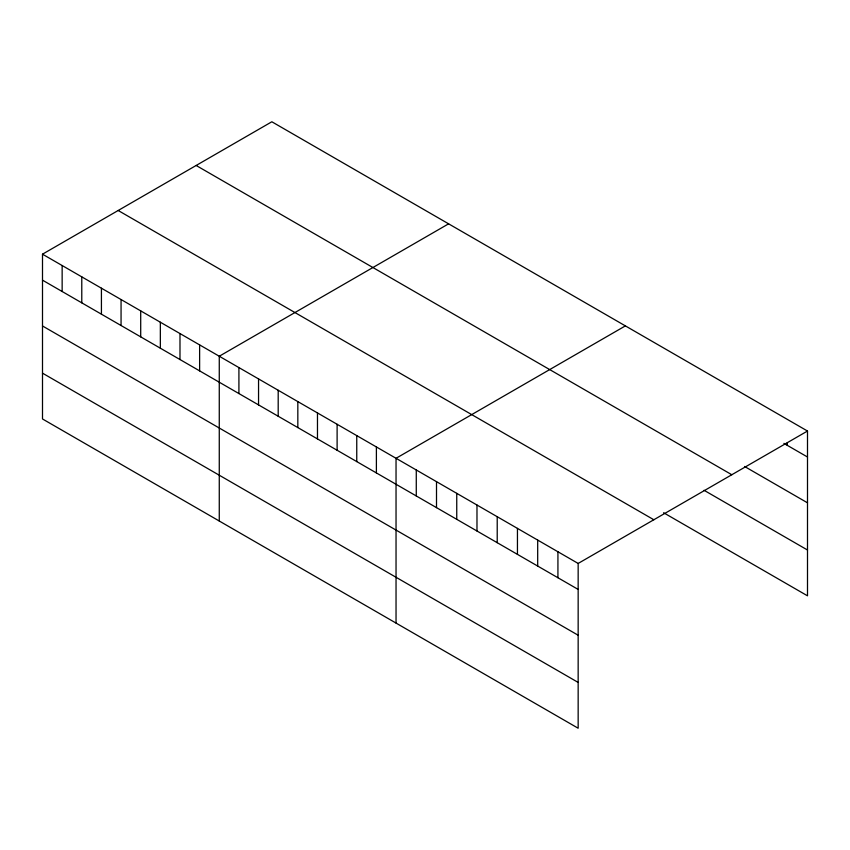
<?xml version="1.0" encoding="UTF-8"?>
<svg xmlns="http://www.w3.org/2000/svg" width="850" height="850" viewBox="0 0 850 850"><rect width="100%" height="100%" fill="white"/><g stroke="black" fill="none" stroke-linecap="round" stroke-linejoin="round"><path stroke-width="1.27" d="M42.5 254.182L578.159 563.444L578.159 728.227L42.5 418.965L42.5 254.182L271.841 121.773L807.5 431.035L807.5 595.818L663.595 512.741M448.609 223.826L219.268 356.235L219.268 521.018M625.377 325.89L396.036 458.299L396.036 623.071M578.159 563.444L807.5 431.035M783.891 443.381L807.5 457.013M744.547 466.469L807.5 502.817M196.159 165.474L731.818 474.736M704.076 490.301L807.5 550.014M118.182 210.492L653.841 519.754M42.5 280.16L578.159 589.422M42.5 325.964L578.159 635.226M42.5 373.161L578.159 682.423M787.259 442.733L787.259 445.326M557.929 551.756L557.929 577.734M537.689 540.079L537.689 566.058M517.448 528.392L517.448 554.37M497.218 516.715L497.218 542.683M476.978 505.027L476.978 531.006M456.748 493.34L456.748 519.318M436.507 481.663L436.507 507.641M416.277 469.976L416.277 495.954M376.391 446.951L376.391 472.929M356.756 435.614L356.756 461.592M337.11 424.277L337.11 450.256M317.475 412.941L317.475 438.908M297.829 401.593L297.829 427.571M278.194 390.256L278.194 416.234M258.549 378.919L258.549 404.897M238.914 367.582L238.914 393.55M199.623 344.898L199.623 370.876M179.988 333.561L179.988 359.539M160.342 322.224L160.342 348.192M140.707 310.877L140.707 336.855M121.061 299.54L121.061 325.518M101.426 288.203L101.426 314.181M81.781 276.866L81.781 302.834M62.146 265.519L62.146 291.497"/></g></svg>
